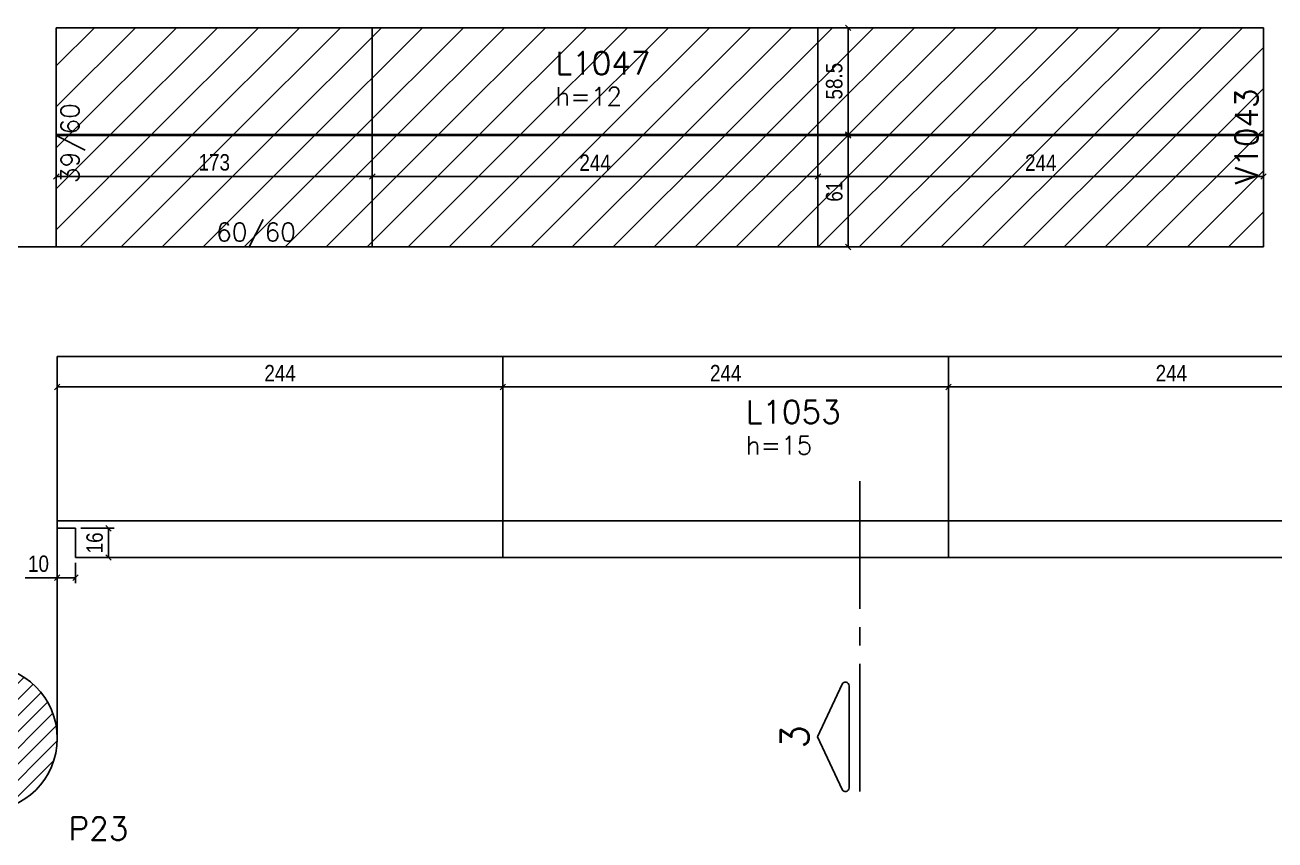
# Model space of a CAD drawing. Extents: x 1860 to 8661, y -614 to 3008.
# Drawn here: x 2678 to 3362, y 16 to 462 of the extents above; entities that cross this region are included whole.
import ezdxf
from ezdxf.enums import TextEntityAlignment as Align

# ---------------------------------------------------------------- set-up
doc = ezdxf.new("R2010")
doc.units = 0
for name, color, linetype in [('COTA', 241, 'Continuous'), ('F-CORTE-INDICAÇÃO', 4, 'Continuous'), ('F-LAJES', 3, 'Continuous'), ('F-LAJES-DIM', 2, 'Continuous'), ('F-LAJES-NOME', 4, 'Continuous'), ('F-PILARES-HACH', 174, 'Continuous'), ('F-PILARES-NOME', 170, 'Continuous'), ('F-PILARES-S', 170, 'Continuous'), ('F-VIGAS', 3, 'Continuous'), ('F-VIGAS-DIM', 2, 'Continuous'), ('F-VIGAS-NOME', 4, 'Continuous'), ('Painéis', 200, 'Continuous')]:
    doc.layers.add(name, color=color, linetype=linetype)
doc.layers.add('Hachura', color=251, linetype='Continuous', lineweight=9)
doc.styles.add('COTA TECNICA-50', font='techl___.ttf', dxfattribs={"height": 9})
doc.styles.add('MCP', font='romans.shx')
doc.styles.add('ROMANS', font='romans.shx')
doc.dimstyles.new('COTA PAINEL-50', dxfattribs={"dimtxt": 9, "dimasz": 3, "dimexe": 3, "dimexo": 3, "dimgap": 3, "dimtad": 1, "dimdec": 1, "dimzin": 12, "dimdsep": 46, "dimtxsty": 'COTA TECNICA-50', "dimblk1": 'OBLIQUE', "dimblk2": 'OBLIQUE', "dimsah": 1, "dimcen": 0.9, "dimclrd": 4, "dimclre": 4, "dimclrt": 240, "dimadec": 1, "dimazin": 3, "dimtfac": 1, "dimtdec": 1, "dimtmove": 0, "dimatfit": 3, "dimfxl": 1, "dimtolj": 1, "dimtzin": 12, "dimarcsym": 0})

# ---------------------------------------------------------------- blocks, each defined once
blk = doc.blocks.new('*U8')
at = {"layer": 'F-CORTE-INDICAÇÃO'}
for p, q in [((-100, 0), (-170, 0)), ((-80, 0), (-90, 0)), ((-70, 0), (0, 0))]:
    blk.add_line(p, q, dxfattribs=at)
blk.add_lwpolyline([(-112, 6, 0.802585), (-111.15, 9.81), (-140, 23.26), (-168.85, 9.81, 0.802585), (-168, 6)], format="xyb", close=True, dxfattribs=at)
at = {"layer": 'F-CORTE-INDICAÇÃO', "style": 'ROMANS'}
blk.add_attdef('CORTE', text='', height=15, dxfattribs=at).set_placement((-140, 35.76), align=Align.MIDDLE_CENTER)
at = {"layer": 'F-CORTE-INDICAÇÃO', "color": 2, "style": 'ROMANS'}
blk.add_attdef('FOLHA', text='', height=12, dxfattribs=at).set_placement((-140, -10), align=Align.MIDDLE_CENTER)
blk = doc.blocks.new('_Oblique')
at = {"color": 0, "linetype": 'ByBlock', "lineweight": -2}
blk.add_line((-0.5, -0.5), (0.5, 0.5), dxfattribs=at)
blk = doc.blocks.new('*D90')
at = {"layer": 'COTA', "color": 4, "lineweight": -2, "transparency": 16777216}
for p, q in [((2695.1, 398.36), (2695.1, 375.9)), ((2868.1, 398.36), (2868.1, 375.9)), ((2695.1, 378.9), (2868.1, 378.9))]:
    blk.add_line(p, q, dxfattribs=at)
at = {"layer": 'Defpoints', "color": 0, "transparency": 16777216}
for p in [(2695.1, 401.36), (2868.1, 401.36), (2868.1, 378.9)]:
    blk.add_point(p, dxfattribs=at)
at = {"layer": 'COTA', "color": 4, "lineweight": -2, "transparency": 16777216, "xscale": 3, "yscale": 3, "zscale": 3, "rotation": 180}
blk.add_blockref('_Oblique', (2695.1, 378.9), dxfattribs=at)
at = {"layer": 'COTA', "color": 4, "lineweight": -2, "transparency": 16777216, "xscale": 3, "yscale": 3, "zscale": 3}
blk.add_blockref('_Oblique', (2868.1, 378.9), dxfattribs=at)
at = {"layer": 'COTA', "color": 240, "transparency": 16777216, "insert": (2781.6, 386.6), "char_height": 9, "attachment_point": 5, "style": 'COTA TECNICA-50'}
blk.add_mtext('\\A1;173', dxfattribs=at)
blk = doc.blocks.new('*D91')
at = {"layer": 'COTA', "color": 4, "lineweight": -2, "transparency": 16777216}
for p, q in [((2868.1, 389.64), (2868.1, 375.9)), ((2868.1, 378.9), (3112.1, 378.9))]:
    blk.add_line(p, q, dxfattribs=at)
at = {"layer": 'Defpoints', "color": 0, "transparency": 16777216}
for p in [(2868.1, 392.64), (3112.1, 378.9), (3112.1, 378.9)]:
    blk.add_point(p, dxfattribs=at)
at = {"layer": 'COTA', "color": 4, "lineweight": -2, "transparency": 16777216, "xscale": 3, "yscale": 3, "zscale": 3, "rotation": 180}
blk.add_blockref('_Oblique', (2868.1, 378.9), dxfattribs=at)
at = {"layer": 'COTA', "color": 4, "lineweight": -2, "transparency": 16777216, "xscale": 3, "yscale": 3, "zscale": 3}
blk.add_blockref('_Oblique', (3112.1, 378.9), dxfattribs=at)
at = {"layer": 'COTA', "color": 240, "transparency": 16777216, "insert": (2990.1, 386.47), "char_height": 9, "attachment_point": 5, "style": 'COTA TECNICA-50'}
blk.add_mtext('\\A1;244', dxfattribs=at)
blk = doc.blocks.new('*D92')
at = {"layer": 'COTA', "color": 4, "lineweight": -2, "transparency": 16777216}
for p, q in [((3112.1, 378.9), (3356.1, 378.9)), ((3356.1, 382.32), (3356.1, 375.9))]:
    blk.add_line(p, q, dxfattribs=at)
at = {"layer": 'Defpoints', "color": 0, "transparency": 16777216}
for p in [(3356.1, 385.32), (3112.1, 378.9), (3356.1, 378.9)]:
    blk.add_point(p, dxfattribs=at)
at = {"layer": 'COTA', "color": 4, "lineweight": -2, "transparency": 16777216, "xscale": 3, "yscale": 3, "zscale": 3, "rotation": 180}
blk.add_blockref('_Oblique', (3112.1, 378.9), dxfattribs=at)
at = {"layer": 'COTA', "color": 4, "lineweight": -2, "transparency": 16777216, "xscale": 3, "yscale": 3, "zscale": 3}
blk.add_blockref('_Oblique', (3356.1, 378.9), dxfattribs=at)
at = {"layer": 'COTA', "color": 240, "transparency": 16777216, "insert": (3234.1, 386.47), "char_height": 9, "attachment_point": 5, "style": 'COTA TECNICA-50'}
blk.add_mtext('\\A1;244', dxfattribs=at)
blk = doc.blocks.new('*D93')
at = {"layer": 'COTA', "color": 4, "lineweight": -2, "transparency": 16777216}
for p, q in [((3115.1, 401.36), (3131.66, 401.36)), ((3128.66, 340.36), (3128.66, 401.36)), ((3115.1, 340.36), (3131.66, 340.36))]:
    blk.add_line(p, q, dxfattribs=at)
at = {"layer": 'Defpoints', "color": 0, "transparency": 16777216}
for p in [(3112.1, 401.36), (3128.66, 401.36), (3112.1, 340.36)]:
    blk.add_point(p, dxfattribs=at)
at = {"layer": 'COTA', "color": 4, "lineweight": -2, "transparency": 16777216, "xscale": 3, "yscale": 3, "zscale": 3}
for p, rotation in [((3128.66, 401.36), 90), ((3128.66, 340.36), 270)]:
    blk.add_blockref('_Oblique', p, dxfattribs=dict(at, rotation=rotation))
at = {"layer": 'COTA', "color": 240, "transparency": 16777216, "insert": (3121.07, 370.86), "char_height": 9, "attachment_point": 5, "rotation": 90, "style": 'COTA TECNICA-50'}
blk.add_mtext('\\A1;61', dxfattribs=at)
blk = doc.blocks.new('*D94')
at = {"layer": 'COTA', "color": 4, "lineweight": -2, "transparency": 16777216}
for p, q in [((3115.1, 460.36), (3131.66, 460.36)), ((3128.66, 401.86), (3128.66, 460.36)), ((3115.1, 401.86), (3131.66, 401.86))]:
    blk.add_line(p, q, dxfattribs=at)
at = {"layer": 'Defpoints', "color": 0, "transparency": 16777216}
for p in [(3112.1, 460.36), (3128.66, 460.36), (3112.1, 401.86)]:
    blk.add_point(p, dxfattribs=at)
at = {"layer": 'COTA', "color": 4, "lineweight": -2, "transparency": 16777216, "xscale": 3, "yscale": 3, "zscale": 3}
for p, rotation in [((3128.66, 460.36), 90), ((3128.66, 401.86), 270)]:
    blk.add_blockref('_Oblique', p, dxfattribs=dict(at, rotation=rotation))
at = {"layer": 'COTA', "color": 240, "transparency": 16777216, "insert": (3121.04, 431.11), "char_height": 9, "attachment_point": 5, "rotation": 90, "style": 'COTA TECNICA-50'}
blk.add_mtext('\\A1;58.5', dxfattribs=at)
blk = doc.blocks.new('*D390')
at = {"layer": 'COTA', "color": 4, "lineweight": -2, "transparency": 16777216}
for p, q in [((2708.6, 186.36), (2726.72, 186.36)), ((2723.72, 186.36), (2723.72, 170.36)), ((2708.6, 170.36), (2726.72, 170.36))]:
    blk.add_line(p, q, dxfattribs=at)
at = {"layer": 'Defpoints', "color": 0, "transparency": 16777216}
for p in [(2705.6, 186.36), (2705.6, 170.36), (2723.72, 170.36)]:
    blk.add_point(p, dxfattribs=at)
at = {"layer": 'COTA', "color": 4, "lineweight": -2, "transparency": 16777216, "xscale": 3, "yscale": 3, "zscale": 3}
for p, rotation in [((2723.72, 186.36), 90), ((2723.72, 170.36), 270)]:
    blk.add_blockref('_Oblique', p, dxfattribs=dict(at, rotation=rotation))
at = {"layer": 'COTA', "color": 240, "transparency": 16777216, "insert": (2716.13, 178.36), "char_height": 9, "attachment_point": 5, "rotation": 90, "style": 'COTA TECNICA-50'}
blk.add_mtext('\\A1;16', dxfattribs=at)
blk = doc.blocks.new('*D391')
at = {"layer": 'COTA', "color": 4, "lineweight": -2, "transparency": 16777216}
for p, q in [((2695.6, 167.36), (2695.6, 156.31)), ((2705.6, 167.36), (2705.6, 156.31)), ((2695.6, 159.31), (2678.11, 159.31)), ((2705.6, 159.31), (2695.6, 159.31))]:
    blk.add_line(p, q, dxfattribs=at)
at = {"layer": 'Defpoints', "color": 0, "transparency": 16777216}
for p in [(2695.6, 170.36), (2705.6, 170.36), (2695.6, 159.31)]:
    blk.add_point(p, dxfattribs=at)
at = {"layer": 'COTA', "color": 4, "lineweight": -2, "transparency": 16777216, "xscale": 3, "yscale": 3, "zscale": 3, "rotation": 180}
blk.add_blockref('_Oblique', (2695.6, 159.31), dxfattribs=at)
at = {"layer": 'COTA', "color": 4, "lineweight": -2, "transparency": 16777216, "xscale": 3, "yscale": 3, "zscale": 3}
blk.add_blockref('_Oblique', (2705.6, 159.31), dxfattribs=at)
at = {"layer": 'COTA', "color": 240, "transparency": 16777216, "insert": (2685.35, 166.9), "char_height": 9, "attachment_point": 5, "style": 'COTA TECNICA-50'}
blk.add_mtext('\\A1;10', dxfattribs=at)
blk = doc.blocks.new('*D394')
at = {"layer": 'COTA', "color": 4, "lineweight": -2, "transparency": 16777216}
for p, q in [((2695.6, 277.36), (2695.6, 260.71)), ((2939.6, 277.36), (2939.6, 260.71)), ((2695.6, 263.71), (2939.6, 263.71))]:
    blk.add_line(p, q, dxfattribs=at)
at = {"layer": 'Defpoints', "color": 0, "transparency": 16777216}
for p in [(2695.6, 280.36), (2939.6, 280.36), (2939.6, 263.71)]:
    blk.add_point(p, dxfattribs=at)
at = {"layer": 'COTA', "color": 4, "lineweight": -2, "transparency": 16777216, "xscale": 3, "yscale": 3, "zscale": 3, "rotation": 180}
blk.add_blockref('_Oblique', (2695.6, 263.71), dxfattribs=at)
at = {"layer": 'COTA', "color": 4, "lineweight": -2, "transparency": 16777216, "xscale": 3, "yscale": 3, "zscale": 3}
blk.add_blockref('_Oblique', (2939.6, 263.71), dxfattribs=at)
at = {"layer": 'COTA', "color": 240, "transparency": 16777216, "insert": (2817.6, 271.28), "char_height": 9, "attachment_point": 5, "style": 'COTA TECNICA-50'}
blk.add_mtext('\\A1;244', dxfattribs=at)
blk = doc.blocks.new('*D395')
at = {"layer": 'COTA', "color": 4, "lineweight": -2, "transparency": 16777216}
for p, q in [((2939.6, 277.36), (2939.6, 260.71)), ((3183.6, 277.36), (3183.6, 260.71)), ((2939.6, 263.71), (3183.6, 263.71))]:
    blk.add_line(p, q, dxfattribs=at)
at = {"layer": 'Defpoints', "color": 0, "transparency": 16777216}
for p in [(2939.6, 280.36), (3183.6, 280.36), (3183.6, 263.71)]:
    blk.add_point(p, dxfattribs=at)
at = {"layer": 'COTA', "color": 4, "lineweight": -2, "transparency": 16777216, "xscale": 3, "yscale": 3, "zscale": 3, "rotation": 180}
blk.add_blockref('_Oblique', (2939.6, 263.71), dxfattribs=at)
at = {"layer": 'COTA', "color": 4, "lineweight": -2, "transparency": 16777216, "xscale": 3, "yscale": 3, "zscale": 3}
blk.add_blockref('_Oblique', (3183.6, 263.71), dxfattribs=at)
at = {"layer": 'COTA', "color": 240, "transparency": 16777216, "insert": (3061.6, 271.28), "char_height": 9, "attachment_point": 5, "style": 'COTA TECNICA-50'}
blk.add_mtext('\\A1;244', dxfattribs=at)
blk = doc.blocks.new('*D396')
at = {"layer": 'COTA', "color": 4, "lineweight": -2, "transparency": 16777216}
for p, q in [((3183.6, 277.36), (3183.6, 260.71)), ((3427.6, 277.36), (3427.6, 260.71)), ((3183.6, 263.71), (3427.6, 263.71))]:
    blk.add_line(p, q, dxfattribs=at)
at = {"layer": 'Defpoints', "color": 0, "transparency": 16777216}
for p in [(3183.6, 280.36), (3427.6, 280.36), (3427.6, 263.71)]:
    blk.add_point(p, dxfattribs=at)
at = {"layer": 'COTA', "color": 4, "lineweight": -2, "transparency": 16777216, "xscale": 3, "yscale": 3, "zscale": 3, "rotation": 180}
blk.add_blockref('_Oblique', (3183.6, 263.71), dxfattribs=at)
at = {"layer": 'COTA', "color": 4, "lineweight": -2, "transparency": 16777216, "xscale": 3, "yscale": 3, "zscale": 3}
blk.add_blockref('_Oblique', (3427.6, 263.71), dxfattribs=at)
at = {"layer": 'COTA', "color": 240, "transparency": 16777216, "insert": (3305.6, 271.28), "char_height": 9, "attachment_point": 5, "style": 'COTA TECNICA-50'}
blk.add_mtext('\\A1;244', dxfattribs=at)

msp = doc.modelspace()

# ---------------------------------------------------------------- hatches: boundary and pattern name
at = {"layer": 'F-PILARES-HACH', "linetype": 'Continuous'}
h = msp.add_hatch(dxfattribs=at)
h.set_pattern_fill('ANSI31', color=256, scale=50)
h.set_pattern_definition([(45, (3915.0974, 555.858), (-4.419417, 4.419417), [])])
edge = h.paths.add_edge_path()
edge.add_arc((2655.6, 71.36), 40, 0, 360)
at = {"layer": 'Hachura', "linetype": 'ByBlock'}
h = msp.add_hatch(dxfattribs=at)
h.set_pattern_fill('ANSI31', color=256, scale=5)
h.set_pattern_definition([(45, (-236.451, 0), (-11.22532, 11.22532), [])])
h.paths.add_polyline_path([(2868.1, 401.86), (2868.1, 460.36), (2695.1, 460.36), (2695.1, 401.86)])
h.paths.add_polyline_path([(2695.1, 401.36), (2695.1, 340.36), (2868.1, 340.36), (2868.1, 401.36)])
h.paths.add_polyline_path([(3112.1, 340.36), (3112.1, 401.36), (2868.1, 401.36), (2868.1, 340.36)])
h.paths.add_polyline_path([(3112.1, 401.86), (3112.1, 460.36), (2868.1, 460.36), (2868.1, 401.86)])
h.paths.add_polyline_path([(3112.1, 460.36), (3112.1, 401.86), (3356.1, 401.86), (3356.1, 460.36)])
h.paths.add_polyline_path([(3356.1, 340.36), (3356.1, 401.36), (3112.1, 401.36), (3112.1, 340.36)])
h.paths.add_polyline_path([(3375.1, 401.36), (3375.1, 340.36), (3543.6, 340.36), (3543.6, 401.36)])
h.paths.add_polyline_path([(3543.6, 401.86), (3543.6, 460.36), (3375.1, 460.36), (3375.1, 401.86)])
h.paths.add_polyline_path([(3665.6, 401.86), (3665.6, 460.36), (3543.6, 460.36), (3543.6, 401.86)])
h.paths.add_polyline_path([(3665.6, 340.36), (3665.6, 401.36), (3543.6, 401.36), (3543.6, 340.36)])

# ---------------------------------------------------------------- linework, layer by layer
at = {"layer": 'F-LAJES', "linetype": 'Continuous'}
msp.add_line((2695.6, 190.36), (3665.6, 190.36), dxfattribs=at)
at = {"layer": 'F-PILARES-S', "linetype": 'Continuous'}
msp.add_circle((2655.6, 71.36), 40, dxfattribs=at)
at = {"layer": 'F-VIGAS'}
for points in [[(2695.1, 460.36), (3356.1, 460.36)], [(2695.1, 340.36), (2695.1, 460.36)], [(3356.1, 460.36), (3356.1, 340.36)], [(2695.1, 340.36), (2485.86, 340.36)], [(3356.1, 340.36), (2695.1, 340.36)], [(2695.6, 280.36), (3365.6, 280.36)], [(2695.6, 71.36), (2695.6, 280.36)]]:
    msp.add_lwpolyline(points, dxfattribs=at)
at = {"layer": 'Painéis'}
for p, q in [((2695.6, 186.36), (2695.6, 280.36)), ((2695.6, 280.36), (3665.6, 280.36)), ((2939.6, 170.36), (2939.6, 280.36)), ((3183.6, 170.36), (3183.6, 280.36)), ((2705.6, 186.36), (2695.6, 186.36)), ((2705.6, 186.36), (2705.6, 170.36))]:
    msp.add_line(p, q, dxfattribs=at)
for points in [[(2868.1, 460.36), (2868.1, 340.36)], [(3112.1, 460.36), (3112.1, 340.36)], [(3356.1, 401.86), (2695.1, 401.86)], [(3356.1, 401.36), (2695.1, 401.36)], [(3655.6, 170.36), (2705.6, 170.36)]]:
    msp.add_lwpolyline(points, dxfattribs=at)

# ---------------------------------------------------------------- block references
at = {"layer": 'F-CORTE-INDICAÇÃO', "linetype": 'Continuous'}
ref = msp.add_blockref('*U8', (3135.13, 212.2), dxfattribs=dict(at, rotation=90))
ref.add_attrib('CORTE', '3', dxfattribs={"height": 15, "rotation": 90, "style": 'ROMANS'}).set_placement((3099.37, 72.2), align=Align.MIDDLE_CENTER)

# ---------------------------------------------------------------- texts
at = {"layer": 'F-LAJES-DIM', "linetype": 'Continuous', "style": 'MCP'}
for s, p in [('h=12', (2968.43, 417.75)), ('h=15', (3072.6, 226.81))]:
    msp.add_text(s, height=10, dxfattribs=at).set_placement(p)
at = {"layer": 'F-LAJES-NOME', "linetype": 'Continuous', "style": 'MCP'}
for s, p in [('L1047', (2968.43, 434.75)), ('L1053', (3072.6, 243.81))]:
    msp.add_text(s, height=12.5, dxfattribs=at).set_placement(p)
at = {"layer": 'F-PILARES-NOME', "linetype": 'Continuous', "style": 'MCP'}
msp.add_text('P23', height=12.5, dxfattribs=at).set_placement((2701.85, 15.73))
at = {"layer": 'F-VIGAS-DIM', "linetype": 'Continuous', "style": 'MCP'}
msp.add_text('39/60', height=10, rotation=90, dxfattribs=at).set_placement((2707.6, 375.36))
msp.add_text('60/60', height=10, dxfattribs=at).set_placement((2782.6, 343.48))
at = {"layer": 'F-VIGAS-NOME', "linetype": 'Continuous', "style": 'MCP'}
msp.add_text('V1043', height=12.5, rotation=90, dxfattribs=at).set_placement((3352.97, 374.6))

# ---------------------------------------------------------------- dimensions: what is measured, and where the dimension line sits
at = {"layer": 'COTA'}
for base, p1, p2, angle, picture, middle in [((3128.66, 460.36), (3112.1, 401.86), (3112.1, 460.36), 90, '*D94', (3121.04, 431.11)), ((3128.66, 401.36), (3112.1, 340.36), (3112.1, 401.36), 90, '*D93', (3121.07, 370.86)), ((2723.72, 170.36), (2705.6, 186.36), (2705.6, 170.36), 90, '*D390', (2716.13, 178.36)), ((2695.6, 159.31), (2705.6, 170.36), (2695.6, 170.36), 180, '*D391', (2685.35, 166.9))]:
    dim = msp.add_linear_dim(base=base, p1=p1, p2=p2, angle=angle, dimstyle='COTA PAINEL-50', dxfattribs=at)
    dim.commit()
    dim.dimension.update_dxf_attribs({"geometry": picture, "text_midpoint": middle})
for base, p1, p2, picture, middle in [((2868.1, 378.9), (2695.1, 401.36), (2868.1, 401.36), '*D90', (2781.6, 386.6)), ((2939.6, 263.71), (2695.6, 280.36), (2939.6, 280.36), '*D394', (2817.6, 271.28))]:
    dim = msp.add_linear_dim(base=base, p1=p1, p2=p2, dimstyle='COTA PAINEL-50', dxfattribs=at)
    dim.commit()
    dim.dimension.update_dxf_attribs({"geometry": picture, "text_midpoint": middle})
for base, p1, p2, picture, middle in [((3112.1, 378.9), (2868.1, 392.64), (3112.1, 378.9), '*D91', (2990.1, 386.47)), ((3356.1, 378.9), (3112.1, 378.9), (3356.1, 385.32), '*D92', (3234.1, 386.47)), ((3183.6, 263.71), (2939.6, 280.36), (3183.6, 280.36), '*D395', (3061.6, 271.28)), ((3427.6, 263.71), (3183.6, 280.36), (3427.6, 280.36), '*D396', (3305.6, 271.28))]:
    dim = msp.add_linear_dim(base=base, p1=p1, p2=p2, dimstyle='COTA PAINEL-50', override={"dimtmove": 1}, dxfattribs=at)
    dim.commit()
    dim.dimension.update_dxf_attribs({"geometry": picture, "text_midpoint": middle})

doc.saveas('drawing.dxf')
